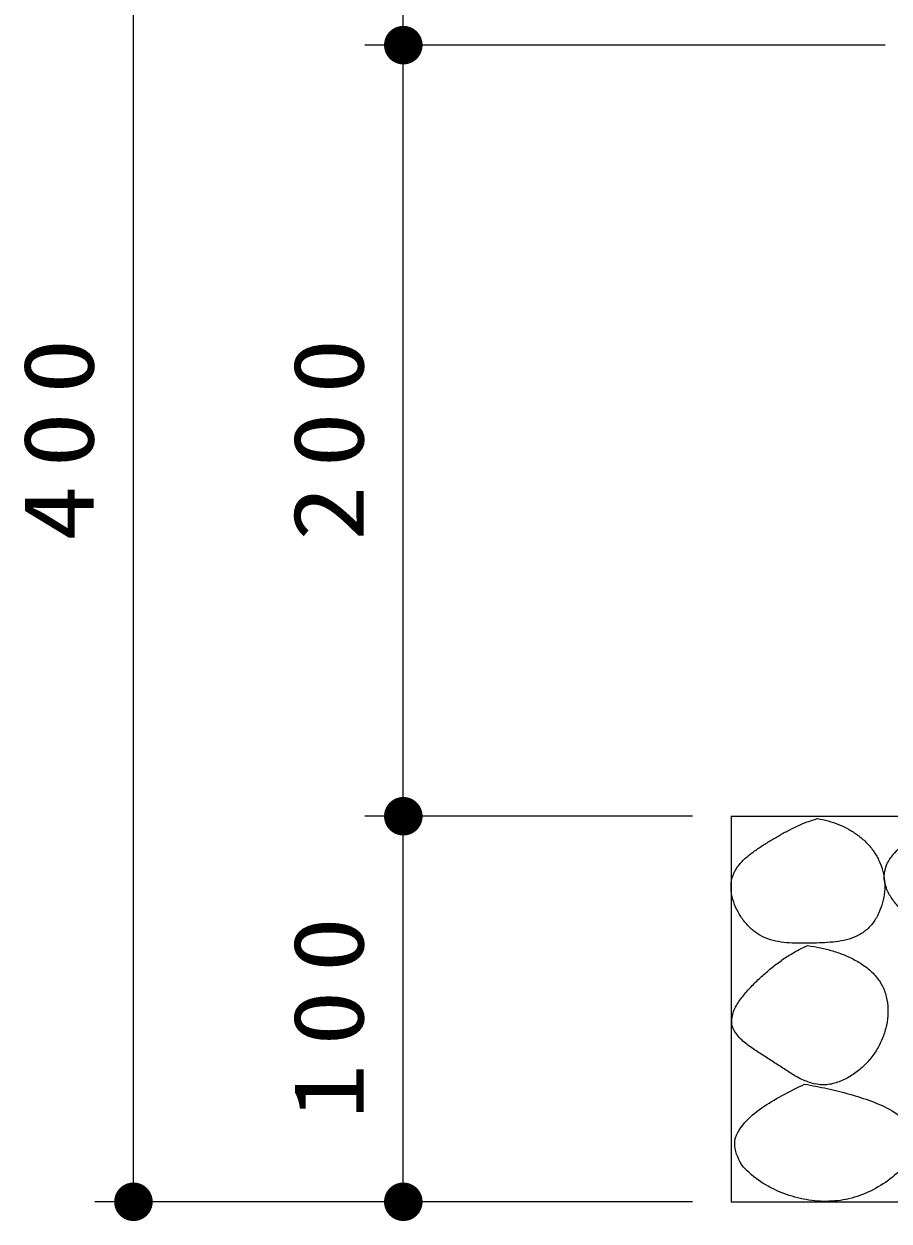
# Model space of a CAD drawing. Units: millimetres on the paper, scale 1:10. Extents: x -365 to 0, y 0 to 257.
# Drawn here: x -313.52 to -291.08, y 91.75 to 122.8 of the extents above; entities that cross this region are included whole.
import ezdxf

# ---------------------------------------------------------------- set-up
doc = ezdxf.new("R2010")
doc.units = ezdxf.units.MM
doc.layers.add('LY_1', color=7, linetype='Continuous', lineweight=25)
doc.styles.add('ＭＳ ゴシック', font='')
doc.styles.get('ＭＳ ゴシック').set_extended_font_data('MS Gothic')

# ---------------------------------------------------------------- blocks, each defined once
blk = doc.blocks.new('filled_dot')
at = {"color": 0, "linetype": 'Continuous', "lineweight": -2, "const_width": 1.25}
blk.add_lwpolyline([(-0.625, 0, 1), (0.625, 0, 1)], format="xyb", close=True, dxfattribs=at)

msp = doc.modelspace()

# ---------------------------------------------------------------- linework, layer by layer
at = {"layer": 'LY_1', "lineweight": 13}
for p, q in [((-310.675, 92.254), (-310.675, 132.254)), ((-303.675, 122.254), (-303.675, 132.254)), ((-291.175, 122.254), (-304.675, 122.254)), ((-303.675, 102.254), (-303.675, 122.254)), ((-296.175, 102.254), (-304.675, 102.254)), ((-303.675, 92.254), (-303.675, 102.254)), ((-296.175, 92.254), (-311.675, 92.254))]:
    msp.add_line(p, q, dxfattribs=at)
at = {"layer": 'LY_1'}
for p, q in [((-295.175, 102.254), (-250.175, 102.254)), ((-295.175, 102.254), (-295.175, 92.254)), ((-295.175, 92.254), (-250.175, 92.254))]:
    msp.add_line(p, q, dxfattribs=at)
for points, knots in [([(-292.93, 102.194), (-293.021, 102.166), (-293.111, 102.138), (-293.2, 102.105), (-293.288, 102.072), (-293.375, 102.035), (-293.461, 101.996), (-293.547, 101.956), (-293.632, 101.914), (-293.716, 101.87), (-293.799, 101.826), (-293.882, 101.779), (-293.964, 101.732), (-294.046, 101.685), (-294.127, 101.636), (-294.207, 101.586), (-294.288, 101.537), (-294.369, 101.488), (-294.447, 101.435), (-294.526, 101.382), (-294.604, 101.328), (-294.678, 101.269), (-294.751, 101.21), (-294.825, 101.149), (-294.889, 101.08), (-294.952, 101.01), (-295.015, 100.936), (-295.06, 100.854), (-295.105, 100.773), (-295.142, 100.681), (-295.16, 100.59), (-295.178, 100.499), (-295.177, 100.4), (-295.168, 100.307), (-295.159, 100.214), (-295.135, 100.12), (-295.106, 100.031), (-295.077, 99.942), (-295.037, 99.854), (-294.992, 99.771), (-294.948, 99.688), (-294.895, 99.608), (-294.837, 99.534), (-294.779, 99.46), (-294.714, 99.389), (-294.644, 99.327), (-294.573, 99.265), (-294.495, 99.208), (-294.413, 99.163), (-294.331, 99.117), (-294.242, 99.081), (-294.152, 99.052), (-294.062, 99.023), (-293.969, 99.005), (-293.875, 98.99), (-293.782, 98.976), (-293.687, 98.969), (-293.593, 98.964), (-293.499, 98.959), (-293.404, 98.959), (-293.309, 98.959), (-293.215, 98.959), (-293.12, 98.961), (-293.025, 98.964), (-292.931, 98.966), (-292.836, 98.968), (-292.742, 98.974), (-292.647, 98.98), (-292.553, 98.986), (-292.459, 98.999), (-292.365, 99.011), (-292.271, 99.026), (-292.18, 99.05), (-292.089, 99.074), (-291.997, 99.103), (-291.913, 99.144), (-291.829, 99.185), (-291.746, 99.236), (-291.674, 99.296), (-291.602, 99.356), (-291.538, 99.429), (-291.482, 99.504), (-291.427, 99.58), (-291.379, 99.664), (-291.34, 99.749), (-291.3, 99.834), (-291.268, 99.925), (-291.244, 100.016), (-291.219, 100.107), (-291.202, 100.201), (-291.194, 100.295), (-291.186, 100.389), (-291.185, 100.485), (-291.194, 100.578), (-291.203, 100.672), (-291.22, 100.767), (-291.246, 100.857), (-291.271, 100.948), (-291.305, 101.037), (-291.346, 101.122), (-291.387, 101.207), (-291.436, 101.289), (-291.491, 101.366), (-291.545, 101.443), (-291.608, 101.515), (-291.674, 101.582), (-291.741, 101.649), (-291.814, 101.71), (-291.89, 101.766), (-291.966, 101.823), (-292.046, 101.873), (-292.129, 101.919), (-292.211, 101.965), (-292.298, 102.005), (-292.385, 102.041), (-292.472, 102.076), (-292.563, 102.107), (-292.653, 102.133), (-292.744, 102.158), (-292.837, 102.176), (-292.93, 102.194)], [0, 0, 0, 0, 1, 1, 1, 2, 2, 2, 3, 3, 3, 4, 4, 4, 5, 5, 5, 6, 6, 6, 7, 7, 7, 8, 8, 8, 9, 9, 9, 10, 10, 10, 11, 11, 11, 12, 12, 12, 13, 13, 13, 14, 14, 14, 15, 15, 15, 16, 16, 16, 17, 17, 17, 18, 18, 18, 19, 19, 19, 20, 20, 20, 21, 21, 21, 22, 22, 22, 23, 23, 23, 24, 24, 24, 25, 25, 25, 26, 26, 26, 27, 27, 27, 28, 28, 28, 29, 29, 29, 30, 30, 30, 31, 31, 31, 32, 32, 32, 33, 33, 33, 34, 34, 34, 35, 35, 35, 36, 36, 36, 37, 37, 37, 38, 38, 38, 39, 39, 39, 40, 40, 40, 40]), ([(-288.988, 102.203), (-289.094, 102.195), (-289.2, 102.186), (-289.304, 102.169), (-289.409, 102.151), (-289.513, 102.127), (-289.614, 102.097), (-289.716, 102.067), (-289.816, 102.03), (-289.914, 101.99), (-290.012, 101.949), (-290.108, 101.903), (-290.202, 101.853), (-290.296, 101.803), (-290.388, 101.749), (-290.476, 101.69), (-290.564, 101.631), (-290.65, 101.569), (-290.73, 101.499), (-290.81, 101.43), (-290.889, 101.357), (-290.956, 101.275), (-291.022, 101.193), (-291.087, 101.104), (-291.129, 101.008), (-291.17, 100.913), (-291.201, 100.804), (-291.204, 100.701), (-291.207, 100.598), (-291.181, 100.488), (-291.146, 100.39), (-291.111, 100.291), (-291.055, 100.197), (-290.995, 100.11), (-290.936, 100.023), (-290.865, 99.942), (-290.79, 99.868), (-290.715, 99.793), (-290.631, 99.725), (-290.544, 99.665), (-290.457, 99.605), (-290.363, 99.553), (-290.268, 99.507), (-290.173, 99.462), (-290.072, 99.424), (-289.972, 99.391), (-289.871, 99.358), (-289.767, 99.333), (-289.664, 99.311), (-289.56, 99.288), (-289.455, 99.272), (-289.35, 99.257), (-289.245, 99.242), (-289.139, 99.232), (-289.033, 99.222), (-288.927, 99.212), (-288.821, 99.204), (-288.715, 99.197), (-288.609, 99.191), (-288.503, 99.184), (-288.397, 99.182), (-288.291, 99.181), (-288.185, 99.18), (-288.079, 99.187), (-287.973, 99.193), (-287.867, 99.203), (-287.762, 99.221), (-287.658, 99.238), (-287.553, 99.262), (-287.452, 99.292), (-287.351, 99.322), (-287.25, 99.36), (-287.153, 99.402), (-287.056, 99.445), (-286.961, 99.494), (-286.87, 99.548), (-286.78, 99.603), (-286.69, 99.662), (-286.609, 99.73), (-286.527, 99.797), (-286.447, 99.87), (-286.382, 99.952), (-286.317, 100.035), (-286.253, 100.127), (-286.219, 100.224), (-286.186, 100.322), (-286.171, 100.435), (-286.181, 100.537), (-286.191, 100.64), (-286.234, 100.744), (-286.279, 100.839), (-286.324, 100.934), (-286.387, 101.022), (-286.451, 101.106), (-286.515, 101.19), (-286.588, 101.269), (-286.664, 101.343), (-286.739, 101.418), (-286.819, 101.488), (-286.902, 101.554), (-286.986, 101.62), (-287.073, 101.681), (-287.163, 101.737), (-287.252, 101.794), (-287.346, 101.845), (-287.441, 101.891), (-287.537, 101.937), (-287.635, 101.978), (-287.735, 102.014), (-287.835, 102.05), (-287.937, 102.08), (-288.04, 102.106), (-288.143, 102.131), (-288.248, 102.151), (-288.353, 102.167), (-288.457, 102.182), (-288.564, 102.193), (-288.669, 102.199), (-288.775, 102.205), (-288.882, 102.204), (-288.988, 102.203)], [0, 0, 0, 0, 1, 1, 1, 2, 2, 2, 3, 3, 3, 4, 4, 4, 5, 5, 5, 6, 6, 6, 7, 7, 7, 8, 8, 8, 9, 9, 9, 10, 10, 10, 11, 11, 11, 12, 12, 12, 13, 13, 13, 14, 14, 14, 15, 15, 15, 16, 16, 16, 17, 17, 17, 18, 18, 18, 19, 19, 19, 20, 20, 20, 21, 21, 21, 22, 22, 22, 23, 23, 23, 24, 24, 24, 25, 25, 25, 26, 26, 26, 27, 27, 27, 28, 28, 28, 29, 29, 29, 30, 30, 30, 31, 31, 31, 32, 32, 32, 33, 33, 33, 34, 34, 34, 35, 35, 35, 36, 36, 36, 37, 37, 37, 38, 38, 38, 39, 39, 39, 40, 40, 40, 40]), ([(-293.184, 98.899), (-293.285, 98.853), (-293.386, 98.808), (-293.483, 98.755), (-293.58, 98.702), (-293.675, 98.644), (-293.767, 98.583), (-293.859, 98.522), (-293.948, 98.456), (-294.036, 98.388), (-294.123, 98.32), (-294.208, 98.249), (-294.291, 98.176), (-294.375, 98.103), (-294.457, 98.029), (-294.536, 97.951), (-294.615, 97.873), (-294.693, 97.794), (-294.765, 97.71), (-294.837, 97.627), (-294.909, 97.541), (-294.968, 97.448), (-295.027, 97.355), (-295.089, 97.256), (-295.119, 97.153), (-295.148, 97.049), (-295.168, 96.928), (-295.145, 96.826), (-295.123, 96.724), (-295.051, 96.624), (-294.983, 96.54), (-294.915, 96.456), (-294.822, 96.387), (-294.735, 96.319), (-294.649, 96.251), (-294.554, 96.192), (-294.462, 96.13), (-294.37, 96.069), (-294.275, 96.012), (-294.182, 95.952), (-294.089, 95.891), (-293.997, 95.83), (-293.904, 95.769), (-293.812, 95.709), (-293.72, 95.646), (-293.626, 95.589), (-293.531, 95.532), (-293.436, 95.473), (-293.335, 95.428), (-293.235, 95.382), (-293.13, 95.338), (-293.023, 95.315), (-292.916, 95.292), (-292.802, 95.283), (-292.693, 95.291), (-292.585, 95.299), (-292.474, 95.329), (-292.371, 95.366), (-292.267, 95.402), (-292.167, 95.454), (-292.073, 95.512), (-291.979, 95.569), (-291.889, 95.637), (-291.806, 95.709), (-291.723, 95.782), (-291.645, 95.862), (-291.575, 95.947), (-291.504, 96.032), (-291.439, 96.123), (-291.383, 96.218), (-291.327, 96.313), (-291.278, 96.413), (-291.238, 96.516), (-291.198, 96.619), (-291.165, 96.726), (-291.143, 96.834), (-291.121, 96.942), (-291.107, 97.054), (-291.104, 97.164), (-291.102, 97.274), (-291.109, 97.387), (-291.13, 97.494), (-291.151, 97.602), (-291.183, 97.711), (-291.23, 97.81), (-291.276, 97.909), (-291.339, 98.004), (-291.408, 98.089), (-291.478, 98.174), (-291.561, 98.25), (-291.647, 98.319), (-291.733, 98.388), (-291.828, 98.449), (-291.923, 98.504), (-292.019, 98.558), (-292.12, 98.606), (-292.222, 98.649), (-292.324, 98.691), (-292.429, 98.728), (-292.535, 98.76), (-292.64, 98.793), (-292.748, 98.82), (-292.856, 98.843), (-292.964, 98.867), (-293.074, 98.883), (-293.184, 98.899)], [0, 0, 0, 0, 1, 1, 1, 2, 2, 2, 3, 3, 3, 4, 4, 4, 5, 5, 5, 6, 6, 6, 7, 7, 7, 8, 8, 8, 9, 9, 9, 10, 10, 10, 11, 11, 11, 12, 12, 12, 13, 13, 13, 14, 14, 14, 15, 15, 15, 16, 16, 16, 17, 17, 17, 18, 18, 18, 19, 19, 19, 20, 20, 20, 21, 21, 21, 22, 22, 22, 23, 23, 23, 24, 24, 24, 25, 25, 25, 26, 26, 26, 27, 27, 27, 28, 28, 28, 29, 29, 29, 30, 30, 30, 31, 31, 31, 32, 32, 32, 33, 33, 33, 34, 34, 34, 35, 35, 35, 35]), ([(-293.266, 95.306), (-293.445, 95.22), (-293.625, 95.135), (-293.799, 95.039), (-293.974, 94.943), (-294.149, 94.845), (-294.311, 94.731), (-294.473, 94.617), (-294.646, 94.502), (-294.773, 94.355), (-294.9, 94.208), (-295.047, 94.027), (-295.074, 93.849), (-295.102, 93.67), (-295.029, 93.448), (-294.938, 93.283), (-294.846, 93.118), (-294.678, 92.978), (-294.524, 92.857), (-294.369, 92.735), (-294.189, 92.638), (-294.01, 92.555), (-293.831, 92.471), (-293.639, 92.405), (-293.447, 92.358), (-293.255, 92.31), (-293.055, 92.277), (-292.858, 92.268), (-292.661, 92.259), (-292.458, 92.269), (-292.263, 92.303), (-292.069, 92.337), (-291.874, 92.396), (-291.692, 92.472), (-291.51, 92.548), (-291.331, 92.645), (-291.169, 92.758), (-291.007, 92.871), (-290.846, 93.001), (-290.722, 93.152), (-290.599, 93.303), (-290.46, 93.486), (-290.429, 93.666), (-290.398, 93.846), (-290.442, 94.074), (-290.536, 94.231), (-290.63, 94.389), (-290.826, 94.505), (-290.992, 94.61), (-291.158, 94.715), (-291.348, 94.788), (-291.533, 94.861), (-291.718, 94.934), (-291.909, 94.991), (-292.101, 95.046), (-292.292, 95.101), (-292.486, 95.147), (-292.68, 95.191), (-292.874, 95.234), (-293.07, 95.27), (-293.266, 95.306)], [0, 0, 0, 0, 1, 1, 1, 2, 2, 2, 3, 3, 3, 4, 4, 4, 5, 5, 5, 6, 6, 6, 7, 7, 7, 8, 8, 8, 9, 9, 9, 10, 10, 10, 11, 11, 11, 12, 12, 12, 13, 13, 13, 14, 14, 14, 15, 15, 15, 16, 16, 16, 17, 17, 17, 18, 18, 18, 19, 19, 19, 20, 20, 20, 20])]:
    msp.add_open_spline(points, degree=3, knots=knots, dxfattribs=at)

# ---------------------------------------------------------------- block references
at = {"layer": 'LY_1', "lineweight": 13, "xscale": 0.4, "yscale": 0.4}
for p, rotation in [((-303.675, 122.254), 90), ((-303.675, 122.254), 270), ((-303.675, 102.254), 270), ((-303.675, 102.254), 90), ((-310.675, 92.254), 90), ((-303.675, 92.254), 90)]:
    msp.add_blockref('filled_dot', p, dxfattribs=dict(at, rotation=rotation))

# ---------------------------------------------------------------- texts
at = {"layer": 'LY_1', "char_height": 1.833, "attachment_point": 8, "rotation": 90, "style": 'ＭＳ ゴシック'}
for s, insert in [('\\T1.33;\\W1.15;400', (-311.675, 112.254)), ('\\T1.33;\\W1.15;200', (-304.675, 112.254)), ('\\T1.33;\\W1.15;100', (-304.675, 97.254))]:
    msp.add_mtext(s, dxfattribs=dict(at, insert=insert))

doc.saveas('drawing.dxf')
